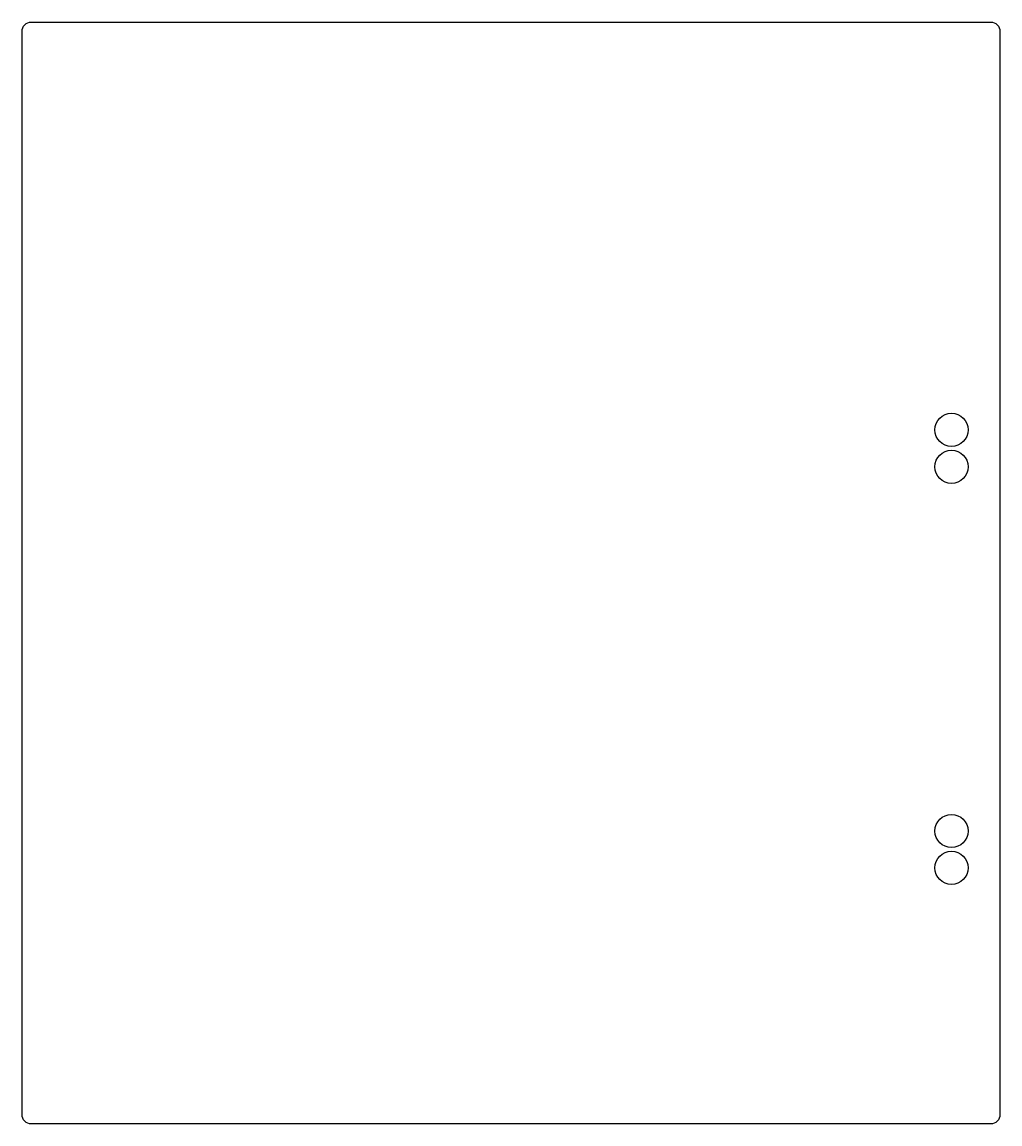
# Model space of a CAD drawing. Header units: millimetres. Extents: x -166 to 46, y -153 to 86.
import ezdxf

# ---------------------------------------------------------------- set-up
doc = ezdxf.new("R2010")
doc.units = ezdxf.units.MM
doc.layers.get('0').update_dxf_attribs({"linetype": 'CONTINUOUS'})

msp = doc.modelspace()

# ---------------------------------------------------------------- linework, layer by layer
msp.add_lwpolyline([(46, -151.42, -0.414214), (44, -153.42), (-164, -153.42, -0.414214), (-166, -151.42), (-166, 83.58, -0.414214), (-164, 85.58), (44, 85.58, -0.414214), (46, 83.58)], format="xyb", close=True)
msp.add_lwpolyline([(46, -151.42, -0.414214), (44, -153.42), (-164, -153.42, -0.414214), (-166, -151.42), (-166, 83.58, -0.414214), (-164, 85.58), (44, 85.58, -0.414214), (46, 83.58)], format="xyb", close=True)
for centre in [(35.5, -2.88), (35.5, -10.88), (35.5, -89.88), (35.5, -97.88)]:
    msp.add_circle(centre, 3.6)

doc.saveas('drawing.dxf')
